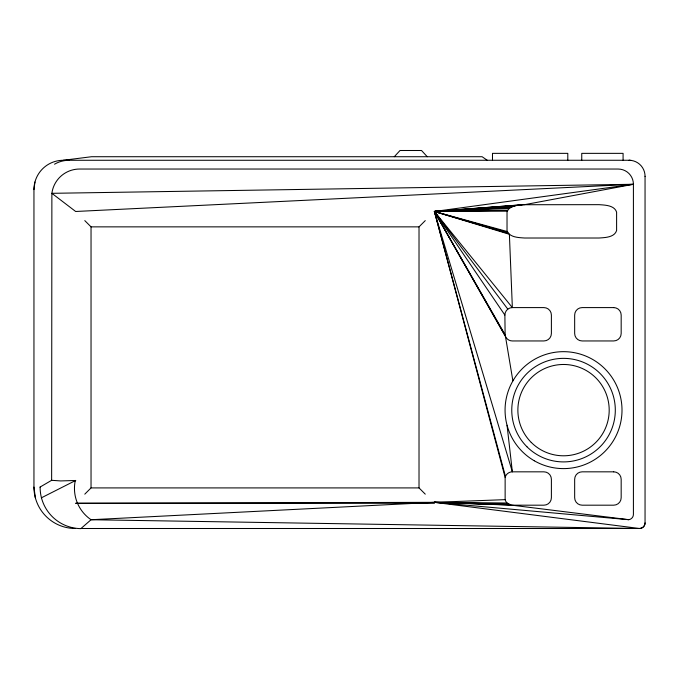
<?xml version="1.0" encoding="UTF-8"?>
<svg xmlns="http://www.w3.org/2000/svg" width="679" height="679" viewBox="0 0 679 679"><rect width="100%" height="100%" fill="white"/><g stroke="black" fill="none" stroke-linecap="round" stroke-linejoin="round"><path stroke-width="1.02" d="M35.359 497.817L33.95 487.098L33.95 189.594L34.952 182.006M522.338 204.727C516.991 205.381 508.698 205.915 507.026 212.145L507.026 230.537C509.174 237.438 518.62 237.599 524.638 238.015L598.997 238.015C605.014 237.599 614.461 237.438 616.608 230.537L616.608 212.145C614.461 205.245 605.014 205.083 598.997 204.668L522.338 204.727L434.407 211.483L505.134 477.371L505.134 499.642A7.477 7.477 0 0 0 507.069 502.995L511.38 505.117L628.779 519.69A5.33 5.33 0 0 0 633.414 514.402L633.414 184.281A15.244 15.244 0 0 0 618.17 169.037L79.562 169.037A27.924 27.924 0 0 0 51.876 193.32L51.638 480.308L40.002 487.098M75.242 480.732L75.649 480.477L75.242 480.732A37.88 37.88 0 0 0 91.062 519.732L639.508 528.5L434.407 502.333L75.649 503.292L434.407 503.292L434.407 502.333L505.134 499.642M505.134 477.371L505.448 476.446L434.407 211.483L633.414 184.281L51.876 193.32L75.649 211.483L633.414 184.281L524.638 204.668L434.407 211.483L512.356 471.829A7.477 7.477 0 0 0 505.448 476.446M394.287 156.722L400.024 150.5L421.523 150.5L427.261 156.722M84.79 494.159L91.037 487.912L419.019 487.912L425.266 494.159M84.79 220.616L91.037 226.862L419.019 226.862L425.266 220.616M41.394 497.817L75.649 480.477L60.618 480.927L51.638 480.308M33.95 189.594A29.333 29.333 0 0 1 63.283 160.278L91.58 156.722L482.107 156.722L487.242 160.269M512.891 380.894L505.448 336.334L434.407 211.483L515.828 205.669M505.134 335.409L504.879 315.073A7.477 7.477 0 0 1 512.356 307.595L543.913 307.595A7.477 7.477 0 0 1 551.39 315.073L551.39 333.474A7.477 7.477 0 0 1 543.913 340.951L512.356 340.951A7.477 7.477 0 0 1 505.448 336.334L434.407 211.483L513.918 206.212M628.779 519.69L434.407 502.333L91.062 519.732L81.005 528.5L639.508 528.5M504.947 334.45L434.407 211.483L512.187 206.857M504.879 315.073L434.407 211.483L510.667 207.587M507.807 309.14L434.407 211.483L509.386 208.402M507.171 211.169L434.407 211.483L509.386 234.28L512.356 307.595L434.407 211.483L507.62 210.21M63.283 160.269L629.204 160.269M507.052 425.266L512.356 471.829L543.913 471.829A7.477 7.477 0 0 1 551.39 479.306L551.39 497.707A7.477 7.477 0 0 1 543.913 505.184L512.356 505.184L434.407 502.333L507.069 502.995M510.421 504.93L434.407 502.333L508.622 504.183M434.407 502.333L509.496 504.616M631.13 160.405L629.043 160.269A16.007 16.007 0 0 1 645.05 176.404M508.367 233.406L434.407 211.483L507.171 231.514M434.407 211.483L507.62 232.473M645.05 176.277L645.05 522.898A5.568 5.568 0 0 1 639.508 528.517M623.084 160.269L623.084 153.352L581.75 153.352L581.75 160.269M567.797 160.269L567.797 153.352L492.487 153.352L492.487 160.269M419.019 226.862L419.019 487.912M91.037 226.862L91.037 487.912M81.005 528.627A41.207 41.207 0 0 1 40.129 487.098M54.524 164.199A28.832 28.832 0 0 1 69.046 160.269M645.05 522.898A5.602 5.602 0 0 1 639.448 528.5M75.361 528.491A41.411 41.411 0 0 1 33.942 487.098M613.697 307.595L582.141 307.595A7.477 7.477 0 0 0 574.663 315.073L574.663 333.474A7.477 7.477 0 0 0 582.141 340.951L613.697 340.951A7.477 7.477 0 0 0 621.175 333.474L621.175 315.073A7.477 7.477 0 0 0 613.697 307.595M613.697 471.829L582.141 471.829A7.477 7.477 0 0 0 574.663 479.306L574.663 497.707A7.477 7.477 0 0 0 582.141 505.184L613.697 505.184A7.477 7.477 0 0 0 621.175 497.707L621.175 479.306A7.477 7.477 0 0 0 613.697 471.829M526.921 446.74A51.774 51.774 0 0 0 613.544 423.535A51.774 51.774 0 0 0 550.134 360.125A51.774 51.774 0 0 0 526.921 446.74M531.25 442.419A45.654 45.654 0 0 0 607.637 421.948A45.654 45.654 0 0 0 551.713 366.032A45.654 45.654 0 0 0 531.25 442.419M534.297 460.778A58.479 58.479 0 0 0 622.006 410.133A58.479 58.479 0 0 0 534.297 359.497A58.479 58.479 0 0 0 534.297 460.778"/></g></svg>
